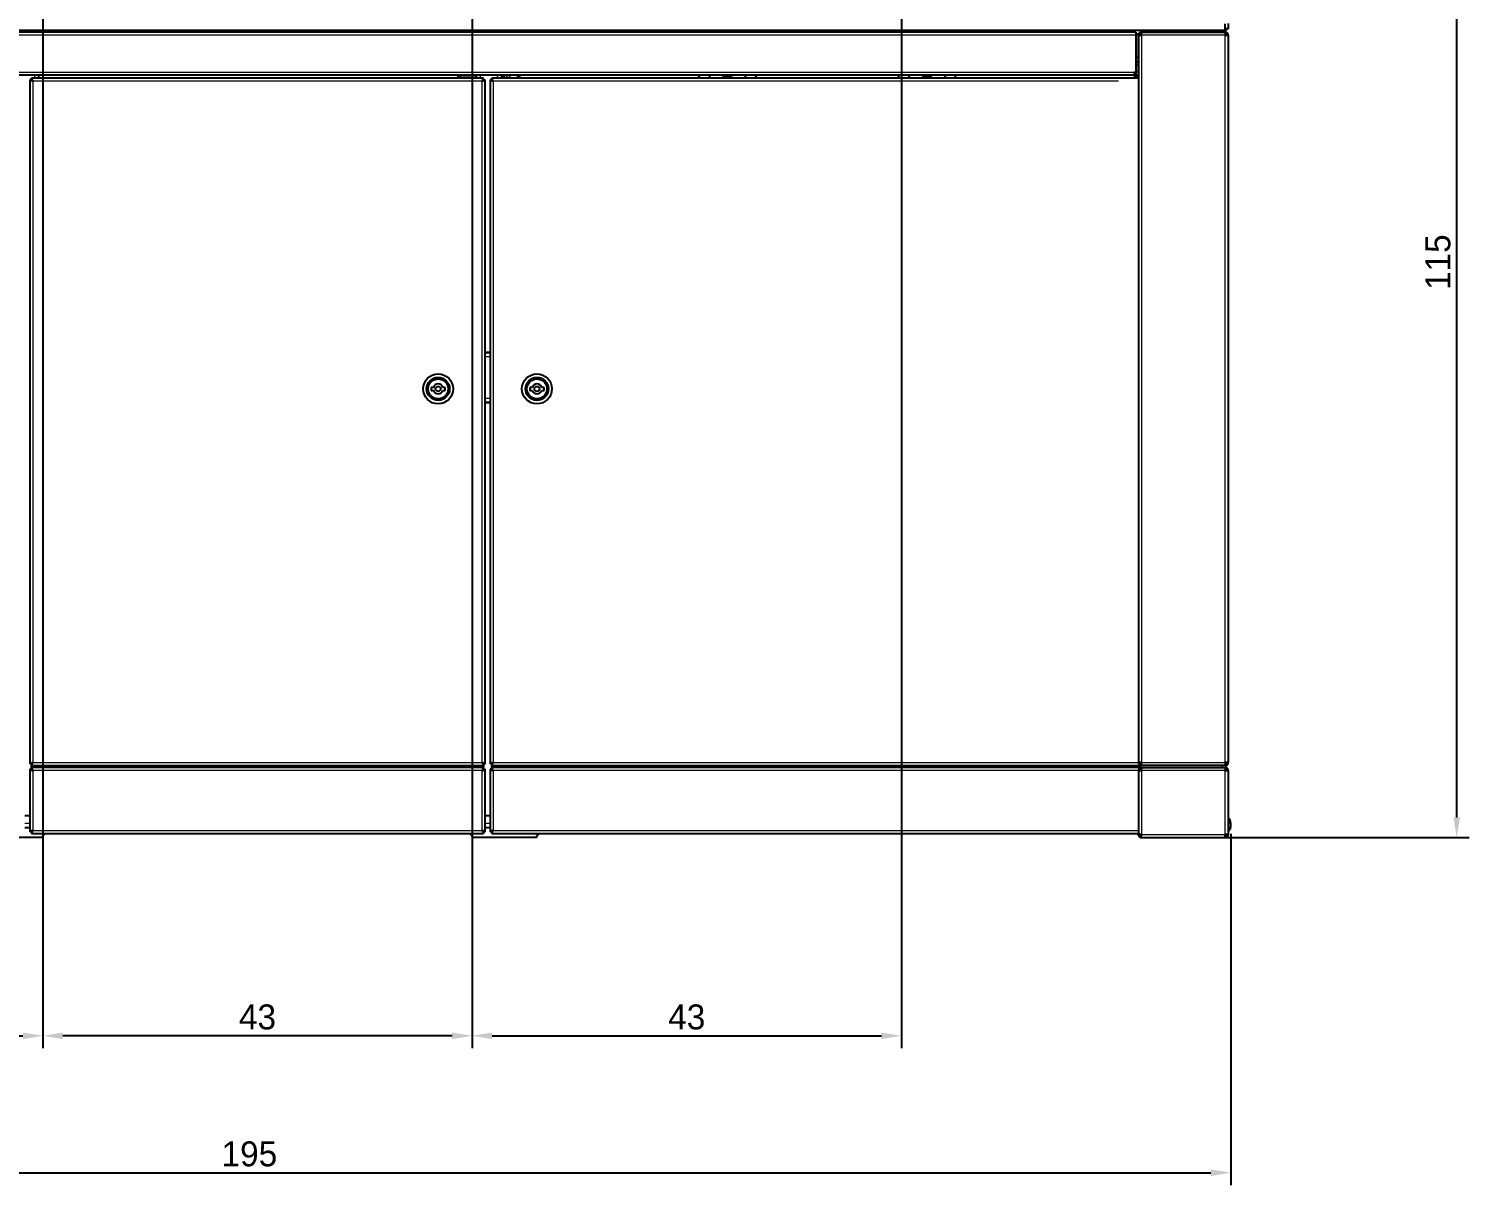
# Model space of a CAD drawing. Header units: millimetres. Extents: x -218071 to -203542, y 15363 to 51382.
# Drawn here: x -217564.5 to -217420.2, y 51097.2 to 51213.1 of the extents above; entities that cross this region are included whole.
import ezdxf

# ---------------------------------------------------------------- set-up
doc = ezdxf.new("R2010")
doc.units = ezdxf.units.MM
doc.header["$LTSCALE"] = 4
doc.layers.add('TPF-DIMENSIONS', color=3, linetype='Continuous')
doc.layers.add('TPF-EQUIPEMENT', color=7, linetype='Continuous')
doc.dimstyles.new('ISO-25', dxfattribs={"dimtxt": 2.5, "dimasz": 2, "dimexe": 1.25, "dimexo": 0.625, "dimtad": 1, "dimtxsty": 'Standard', "dimcen": -2.5, "dimclrt": 256, "dimadec": 0, "dimazin": 0, "dimtfac": 1, "dimtmove": 0, "dimatfit": 3, "dimfxl": 1, "dimarcsym": 0})

# ---------------------------------------------------------------- blocks, each defined once
blk = doc.blocks.new('*D684')
at = {"layer": 'Defpoints', "color": 0, "transparency": 16777216}
for p in [(-217638.93, 51133.04), (-217444.1, 51133.04), (-217444.1, 51098.44)]:
    blk.add_point(p, dxfattribs=at)
at = {"layer": 'TPF-DIMENSIONS', "color": 0, "lineweight": -2, "transparency": 16777216}
for p, q in [((-217638.93, 51132.41), (-217638.93, 51097.19)), ((-217444.1, 51132.41), (-217444.1, 51097.19)), ((-217636.93, 51098.44), (-217446.1, 51098.44))]:
    blk.add_line(p, q, dxfattribs=at)
at = {"layer": 'TPF-DIMENSIONS', "color": 0, "transparency": 16777216}
for points in [[(-217636.93, 51098.77), (-217636.93, 51098.1), (-217638.93, 51098.44)], [(-217446.1, 51098.77), (-217446.1, 51098.1), (-217444.1, 51098.44)]]:
    blk.add_solid(points, dxfattribs=at)
at = {"layer": 'TPF-DIMENSIONS', "transparency": 16777216, "insert": (-217542.41, 51100.31), "char_height": 2.5, "attachment_point": 5}
blk.add_mtext('195', dxfattribs=at)
blk = doc.blocks.new('*D685')
at = {"layer": 'Defpoints', "color": 0, "transparency": 16777216}
for p in [(-217606.1, 51230.16), (-217563.1, 51230.16), (-217563.1, 51112.16)]:
    blk.add_point(p, dxfattribs=at)
at = {"layer": 'TPF-DIMENSIONS', "color": 0, "lineweight": -2, "transparency": 16777216}
for p, q in [((-217606.1, 51229.53), (-217606.1, 51110.91)), ((-217563.1, 51229.53), (-217563.1, 51110.91)), ((-217604.1, 51112.16), (-217565.1, 51112.16))]:
    blk.add_line(p, q, dxfattribs=at)
at = {"layer": 'TPF-DIMENSIONS', "color": 0, "transparency": 16777216}
for points in [[(-217604.1, 51112.49), (-217604.1, 51111.82), (-217606.1, 51112.16)], [(-217565.1, 51112.49), (-217565.1, 51111.82), (-217563.1, 51112.16)]]:
    blk.add_solid(points, dxfattribs=at)
at = {"layer": 'TPF-DIMENSIONS', "transparency": 16777216, "insert": (-217584.6, 51114.03), "char_height": 2.5, "attachment_point": 5}
blk.add_mtext('43', dxfattribs=at)
blk = doc.blocks.new('*D686')
at = {"layer": 'Defpoints', "color": 0, "transparency": 16777216}
for p in [(-217563.1, 51240.93), (-217520.1, 51233.7), (-217563.1, 51112.16)]:
    blk.add_point(p, dxfattribs=at)
at = {"layer": 'TPF-DIMENSIONS', "color": 0, "lineweight": -2, "transparency": 16777216}
for p, q in [((-217563.1, 51240.31), (-217563.1, 51110.91)), ((-217520.1, 51233.08), (-217520.1, 51110.91)), ((-217522.1, 51112.16), (-217561.1, 51112.16))]:
    blk.add_line(p, q, dxfattribs=at)
at = {"layer": 'TPF-DIMENSIONS', "color": 0, "transparency": 16777216}
for points in [[(-217561.1, 51112.49), (-217561.1, 51111.82), (-217563.1, 51112.16)], [(-217522.1, 51112.49), (-217522.1, 51111.82), (-217520.1, 51112.16)]]:
    blk.add_solid(points, dxfattribs=at)
at = {"layer": 'TPF-DIMENSIONS', "transparency": 16777216, "insert": (-217541.6, 51114.03), "char_height": 2.5, "attachment_point": 5}
blk.add_mtext('43', dxfattribs=at)
blk = doc.blocks.new('*D687')
at = {"layer": 'Defpoints', "color": 0, "transparency": 16777216}
for p in [(-217520.1, 51230.16), (-217477.1, 51230.16), (-217477.1, 51112.16)]:
    blk.add_point(p, dxfattribs=at)
at = {"layer": 'TPF-DIMENSIONS', "color": 0, "lineweight": -2, "transparency": 16777216}
for p, q in [((-217520.1, 51229.53), (-217520.1, 51110.91)), ((-217477.1, 51229.53), (-217477.1, 51110.91)), ((-217518.1, 51112.16), (-217479.1, 51112.16))]:
    blk.add_line(p, q, dxfattribs=at)
at = {"layer": 'TPF-DIMENSIONS', "color": 0, "transparency": 16777216}
for points in [[(-217518.1, 51112.49), (-217518.1, 51111.82), (-217520.1, 51112.16)], [(-217479.1, 51112.49), (-217479.1, 51111.82), (-217477.1, 51112.16)]]:
    blk.add_solid(points, dxfattribs=at)
at = {"layer": 'TPF-DIMENSIONS', "transparency": 16777216, "insert": (-217498.6, 51114.03), "char_height": 2.5, "attachment_point": 5}
blk.add_mtext('43', dxfattribs=at)
blk = doc.blocks.new('*D688')
at = {"layer": 'Defpoints', "color": 0, "transparency": 16777216}
for p in [(-217464.65, 51247.33), (-217421.47, 51247.33), (-217448.85, 51132.04)]:
    blk.add_point(p, dxfattribs=at)
at = {"layer": 'TPF-DIMENSIONS', "color": 0, "lineweight": -2, "transparency": 16777216}
for p, q in [((-217464.03, 51247.33), (-217420.22, 51247.33)), ((-217421.47, 51134.04), (-217421.47, 51245.33)), ((-217448.23, 51132.04), (-217420.22, 51132.04))]:
    blk.add_line(p, q, dxfattribs=at)
at = {"layer": 'TPF-DIMENSIONS', "color": 0, "transparency": 16777216}
for points in [[(-217421.8, 51245.33), (-217421.13, 51245.33), (-217421.47, 51247.33)], [(-217421.8, 51134.04), (-217421.13, 51134.04), (-217421.47, 51132.04)]]:
    blk.add_solid(points, dxfattribs=at)
at = {"layer": 'TPF-DIMENSIONS', "transparency": 16777216, "insert": (-217423.34, 51189.68), "char_height": 2.5, "attachment_point": 5, "rotation": 90}
blk.add_mtext('115', dxfattribs=at)

msp = doc.modelspace()

# ---------------------------------------------------------------- linework, layer by layer
at = {"layer": 'TPF-EQUIPEMENT', "color": 7, "linetype": 'Continuous', "lineweight": 25, "transparency": 33554671}
for p, q in [((-217444.652, 51212.905), (-217444.652, 51213.557)), ((-217444.352, 51213.07), (-217444.652, 51213.07)), ((-217444.352, 51213.614), (-217444.352, 51213.07)), ((-217444.652, 51212.905), (-217638.552, 51212.905)), ((-217453.617, 51212.736), (-217629.588, 51212.736)), ((-217453.617, 51212.736), (-217453.617, 51212.436)), ((-217453.617, 51212.576), (-217453.552, 51212.576)), ((-217453.617, 51212.436), (-217453.617, 51208.756)), ((-217453.552, 51212.576), (-217453.552, 51212.426)), ((-217453.552, 51208.736), (-217453.552, 51212.426)), ((-217453.352, 51212.436), (-217453.352, 51139.536)), ((-217453.352, 51212.436), (-217453.052, 51212.436)), ((-217453.052, 51212.736), (-217453.052, 51212.586)), ((-217453.038, 51212.736), (-217453.052, 51212.736)), ((-217453.038, 51212.736), (-217444.667, 51212.736)), ((-217446.452, 51212.736), (-217446.452, 51212.905)), ((-217446.352, 51212.736), (-217446.352, 51212.905)), ((-217446.202, 51212.886), (-217446.202, 51212.905)), ((-217446.202, 51212.896), (-217446.082, 51212.896)), ((-217446.082, 51212.896), (-217446.073, 51212.905)), ((-217446.082, 51212.896), (-217446.082, 51212.905)), ((-217445.552, 51212.905), (-217445.552, 51212.736)), ((-217444.952, 51212.736), (-217444.952, 51212.905)), ((-217444.652, 51212.736), (-217444.667, 51212.736)), ((-217444.652, 51212.736), (-217444.652, 51212.586)), ((-217444.592, 51212.572), (-217444.652, 51212.579)), ((-217444.652, 51212.436), (-217444.352, 51212.436)), ((-217444.352, 51212.436), (-217444.352, 51139.536)), ((-217453.352, 51210.205), (-217453.552, 51210.205)), ((-217453.637, 51208.736), (-217453.717, 51208.736)), ((-217453.552, 51208.736), (-217453.637, 51208.736)), ((-217453.352, 51209.736), (-217453.552, 51209.736)), ((-217453.852, 51208.436), (-217629.352, 51208.436)), ((-217564.402, 51207.972), (-217564.402, 51139.4)), ((-217564.252, 51207.972), (-217564.402, 51207.972)), ((-217518.966, 51208.136), (-217564.237, 51208.136)), ((-217564.237, 51207.986), (-217564.237, 51208.136)), ((-217564.237, 51207.986), (-217564.237, 51207.935)), ((-217563.552, 51208.436), (-217563.552, 51208.136)), ((-217521.152, 51208.236), (-217519.652, 51208.236)), ((-217519.652, 51208.136), (-217519.652, 51208.436)), ((-217518.966, 51207.986), (-217518.966, 51208.136)), ((-217518.952, 51207.972), (-217518.802, 51207.972)), ((-217518.802, 51139.4), (-217518.802, 51207.972)), ((-217518.153, 51207.972), (-217518.303, 51207.972)), ((-217518.303, 51207.972), (-217518.303, 51139.4)), ((-217504.652, 51208.136), (-217518.139, 51208.136)), ((-217518.139, 51207.986), (-217518.139, 51208.136)), ((-217517.152, 51208.436), (-217517.152, 51208.136)), ((-217517.102, 51208.136), (-217517.102, 51208.436)), ((-217516.902, 51208.136), (-217516.902, 51208.436)), ((-217516.652, 51208.436), (-217516.652, 51208.136)), ((-217516.352, 51208.436), (-217516.352, 51208.136)), ((-217515.527, 51208.136), (-217515.527, 51208.436)), ((-217515.327, 51208.136), (-217515.327, 51208.436)), ((-217515.317, 51208.136), (-217515.317, 51208.436)), ((-217453.352, 51208.136), (-217504.652, 51208.136)), ((-217453.352, 51208.436), (-217453.852, 51208.436)), ((-217453.738, 51208.436), (-217453.738, 51208.136)), ((-217453.727, 51208.436), (-217453.727, 51208.136)), ((-217453.527, 51208.436), (-217453.527, 51208.136)), ((-217518.303, 51180.636), (-217518.802, 51180.636)), ((-217518.802, 51180.616), (-217518.303, 51180.616)), ((-217518.695, 51180.616), (-217518.695, 51180.636)), ((-217524.217, 51177.136), (-217524.217, 51176.836)), ((-217523.979, 51177.136), (-217524.217, 51177.136)), ((-217522.787, 51177.136), (-217523.025, 51177.136)), ((-217522.787, 51176.836), (-217522.787, 51177.136)), ((-217514.318, 51177.136), (-217514.318, 51176.836)), ((-217514.08, 51177.136), (-217514.318, 51177.136)), ((-217512.888, 51177.136), (-217513.126, 51177.136)), ((-217512.888, 51176.836), (-217512.888, 51177.136)), ((-217524.217, 51176.836), (-217523.979, 51176.836)), ((-217523.025, 51176.836), (-217522.787, 51176.836)), ((-217518.802, 51175.656), (-217518.303, 51175.656)), ((-217518.802, 51175.636), (-217518.303, 51175.636)), ((-217518.695, 51175.636), (-217518.695, 51175.656)), ((-217514.318, 51176.836), (-217514.08, 51176.836)), ((-217513.126, 51176.836), (-217512.888, 51176.836)), ((-217564.237, 51139.435), (-217564.237, 51139.386)), ((-217518.052, 51139.506), (-217518.052, 51139.456)), ((-217453.052, 51139.536), (-217453.352, 51139.536)), ((-217444.352, 51139.536), (-217444.652, 51139.536)), ((-217564.252, 51139.4), (-217564.402, 51139.4)), ((-217564.402, 51138.872), (-217564.402, 51132.6)), ((-217564.252, 51138.872), (-217564.402, 51138.872)), ((-217564.203, 51138.872), (-217564.252, 51138.872)), ((-217564.237, 51139.386), (-217564.237, 51139.236)), ((-217564.237, 51139.086), (-217564.237, 51139.236)), ((-217564.237, 51139.236), (-217518.966, 51139.236)), ((-217563.937, 51139.086), (-217564.237, 51139.086)), ((-217564.237, 51139.086), (-217564.237, 51139.036)), ((-217518.966, 51139.036), (-217564.237, 51139.036)), ((-217564.237, 51138.886), (-217564.237, 51139.036)), ((-217562.566, 51139.086), (-217563.937, 51139.086)), ((-217519.266, 51139.086), (-217520.566, 51139.086)), ((-217518.966, 51139.086), (-217519.266, 51139.086)), ((-217518.952, 51138.872), (-217519.002, 51138.872)), ((-217518.966, 51139.386), (-217518.966, 51139.236)), ((-217518.966, 51139.236), (-217518.966, 51139.086)), ((-217518.966, 51139.036), (-217518.966, 51139.086)), ((-217518.966, 51138.886), (-217518.966, 51139.036)), ((-217518.952, 51139.4), (-217518.802, 51139.4)), ((-217518.952, 51138.872), (-217518.802, 51138.872)), ((-217518.802, 51132.6), (-217518.802, 51138.872)), ((-217518.153, 51139.4), (-217518.303, 51139.4)), ((-217518.303, 51138.872), (-217518.303, 51132.6)), ((-217518.153, 51138.872), (-217518.303, 51138.872)), ((-217518.104, 51138.872), (-217518.153, 51138.872)), ((-217518.139, 51139.386), (-217518.139, 51139.236)), ((-217518.139, 51139.086), (-217518.139, 51139.236)), ((-217518.139, 51139.236), (-217453.052, 51139.236)), ((-217517.839, 51139.086), (-217518.139, 51139.086)), ((-217518.139, 51139.086), (-217518.139, 51139.036)), ((-217453.052, 51139.036), (-217518.139, 51139.036)), ((-217518.139, 51138.886), (-217518.139, 51139.036)), ((-217516.203, 51139.086), (-217517.839, 51139.086)), ((-217453.352, 51138.736), (-217453.352, 51132.336)), ((-217453.352, 51138.736), (-217453.052, 51138.736)), ((-217453.108, 51139.397), (-217453.052, 51139.393)), ((-217453.052, 51139.236), (-217453.052, 51139.386)), ((-217453.052, 51139.236), (-217453.038, 51139.236)), ((-217453.052, 51139.036), (-217453.052, 51138.886)), ((-217453.038, 51139.036), (-217453.052, 51139.036)), ((-217444.667, 51139.236), (-217453.038, 51139.236)), ((-217453.038, 51139.036), (-217444.667, 51139.036)), ((-217444.952, 51139.036), (-217444.952, 51139.236)), ((-217444.667, 51139.236), (-217444.652, 51139.236)), ((-217444.652, 51139.036), (-217444.667, 51139.036)), ((-217444.652, 51139.393), (-217444.597, 51139.397)), ((-217444.652, 51139.236), (-217444.652, 51139.386)), ((-217444.652, 51139.036), (-217444.652, 51138.886)), ((-217444.592, 51138.872), (-217444.652, 51138.879)), ((-217444.652, 51138.736), (-217444.352, 51138.736)), ((-217444.352, 51138.736), (-217444.352, 51132.336)), ((-217564.901, 51134.236), (-217564.402, 51134.236)), ((-217518.802, 51134.236), (-217518.303, 51134.236)), ((-217564.901, 51133.036), (-217564.402, 51133.036)), ((-217564.252, 51132.6), (-217564.402, 51132.6)), ((-217564.237, 51132.586), (-217564.237, 51132.436)), ((-217564.237, 51132.436), (-217518.966, 51132.436)), ((-217563.18, 51132.036), (-217562.949, 51132.436)), ((-217520.256, 51132.436), (-217520.025, 51132.036)), ((-217518.966, 51132.586), (-217518.966, 51132.436)), ((-217518.952, 51132.6), (-217518.802, 51132.6)), ((-217518.802, 51133.036), (-217518.303, 51133.036)), ((-217518.153, 51132.6), (-217518.303, 51132.6)), ((-217518.139, 51132.586), (-217518.139, 51132.436)), ((-217518.139, 51132.436), (-217453.352, 51132.436)), ((-217513.68, 51132.036), (-217513.449, 51132.436)), ((-217453.052, 51132.336), (-217453.352, 51132.336)), ((-217453.352, 51132.216), (-217453.352, 51132.336)), ((-217453.326, 51132.216), (-217453.352, 51132.216)), ((-217453.159, 51132.231), (-217453.052, 51132.2)), ((-217444.591, 51132.2), (-217444.657, 51132.2)), ((-217444.567, 51132.216), (-217444.656, 51132.216)), ((-217444.352, 51132.336), (-217444.652, 51132.336)), ((-217444.532, 51132.291), (-217444.507, 51132.336)), ((-217444.532, 51132.336), (-217444.532, 51132.251)), ((-217444.379, 51132.216), (-217444.352, 51132.216)), ((-217444.352, 51132.603), (-217444.102, 51133.036)), ((-217444.352, 51133.036), (-217444.102, 51133.036)), ((-217444.352, 51132.336), (-217444.352, 51132.216)), ((-217444.102, 51133.036), (-217444.102, 51133.436)), ((-217563.18, 51132.036), (-217569.525, 51132.036)), ((-217513.68, 51132.036), (-217520.025, 51132.036)), ((-217453.172, 51132.062), (-217453.172, 51132.036)), ((-217453.052, 51132.036), (-217453.172, 51132.036)), ((-217453.052, 51132.036), (-217453.052, 51132.186)), ((-217453.052, 51132.036), (-217453.038, 51132.036)), ((-217453.038, 51132.036), (-217444.667, 51132.036)), ((-217444.667, 51132.036), (-217444.652, 51132.036)), ((-217444.652, 51132.036), (-217444.652, 51132.186)), ((-217444.532, 51132.036), (-217444.652, 51132.036)), ((-217444.532, 51132.062), (-217444.532, 51132.036))]:
    msp.add_line(p, q, dxfattribs=at)
at = {"layer": 'TPF-EQUIPEMENT', "color": 8, "linetype": 'Continuous', "lineweight": 18, "transparency": 33554671}
for p, q in [((-217453.617, 51212.436), (-217629.588, 51212.436)), ((-217453.617, 51212.605), (-217453.293, 51212.605)), ((-217453.552, 51212.426), (-217453.617, 51212.426)), ((-217453.052, 51212.436), (-217453.052, 51139.536)), ((-217444.652, 51212.436), (-217453.052, 51212.436)), ((-217446.202, 51212.886), (-217446.352, 51212.886)), ((-217444.652, 51212.579), (-217444.652, 51212.436)), ((-217444.652, 51139.536), (-217444.652, 51212.436)), ((-217629.488, 51208.736), (-217453.717, 51208.736)), ((-217453.352, 51209.436), (-217453.552, 51209.436)), ((-217453.352, 51208.736), (-217453.552, 51208.736)), ((-217519.102, 51207.836), (-217564.102, 51207.836)), ((-217564.102, 51207.836), (-217564.102, 51139.536)), ((-217563.952, 51208.436), (-217563.952, 51208.136)), ((-217521.152, 51208.236), (-217521.152, 51208.136)), ((-217519.252, 51208.136), (-217519.252, 51208.436)), ((-217519.102, 51139.536), (-217519.102, 51207.836)), ((-217504.748, 51207.836), (-217518.003, 51207.836)), ((-217518.003, 51207.836), (-217518.003, 51139.536)), ((-217517.552, 51208.136), (-217517.552, 51208.436)), ((-217455.337, 51207.836), (-217504.748, 51207.836)), ((-217518.802, 51180.216), (-217518.303, 51180.216)), ((-217523.8, 51177.386), (-217523.805, 51177.371)), ((-217518.802, 51176.056), (-217518.303, 51176.056)), ((-217564.102, 51139.536), (-217519.102, 51139.536)), ((-217518.003, 51139.536), (-217453.352, 51139.536)), ((-217453.052, 51139.536), (-217444.652, 51139.536)), ((-217453.052, 51139.393), (-217453.052, 51139.536)), ((-217444.652, 51139.536), (-217444.652, 51139.393)), ((-217564.102, 51138.736), (-217564.102, 51132.736)), ((-217519.102, 51138.736), (-217564.102, 51138.736)), ((-217563.937, 51139.236), (-217563.937, 51139.086)), ((-217519.266, 51139.086), (-217519.266, 51139.236)), ((-217519.102, 51132.736), (-217519.102, 51138.736)), ((-217518.003, 51138.736), (-217518.003, 51132.736)), ((-217453.352, 51138.736), (-217518.003, 51138.736)), ((-217517.839, 51139.236), (-217517.839, 51139.086)), ((-217453.052, 51138.736), (-217453.052, 51138.872)), ((-217444.652, 51138.736), (-217453.052, 51138.736)), ((-217453.052, 51138.736), (-217453.052, 51132.336)), ((-217444.652, 51138.879), (-217444.652, 51138.736)), ((-217444.652, 51132.336), (-217444.652, 51138.736)), ((-217564.402, 51133.436), (-217564.901, 51133.436)), ((-217564.102, 51132.736), (-217519.102, 51132.736)), ((-217518.303, 51133.436), (-217518.802, 51133.436)), ((-217518.003, 51132.736), (-217453.352, 51132.736)), ((-217453.052, 51132.336), (-217444.652, 51132.336)), ((-217453.052, 51132.2), (-217453.052, 51132.336)), ((-217444.102, 51133.436), (-217444.352, 51133.436))]:
    msp.add_line(p, q, dxfattribs=at)
at = {"layer": 'TPF-EQUIPEMENT', "color": 7, "linetype": 'Continuous', "lineweight": 25, "transparency": 33554671, "flags": 128}
for points in [[(-217497.426, 51208.136), (-217497.345, 51208.329), (-217497.293, 51208.436)], [(-217496.225, 51208.436), (-217496.283, 51208.361), (-217496.433, 51208.136)], [(-217492.622, 51208.136), (-217492.694, 51208.252), (-217492.83, 51208.436)], [(-217491.762, 51208.436), (-217491.719, 51208.348), (-217491.629, 51208.136)], [(-217477.426, 51208.136), (-217477.407, 51208.184), (-217477.293, 51208.436)], [(-217476.225, 51208.436), (-217476.323, 51208.307), (-217476.433, 51208.136)], [(-217472.622, 51208.136), (-217472.732, 51208.307), (-217472.83, 51208.436)], [(-217471.762, 51208.436), (-217471.648, 51208.184), (-217471.629, 51208.136)]]:
    msp.add_lwpolyline(points, dxfattribs=at)
at = {"layer": 'TPF-EQUIPEMENT', "color": 7, "linetype": 'Continuous', "lineweight": 25, "transparency": 33554671}
for centre, radius in [((-217523.502, 51176.986), 1.5), ((-217513.603, 51176.986), 1.5), ((-217523.502, 51176.986), 1.15), ((-217523.502, 51176.986), 1), ((-217523.502, 51176.986), 0.25), ((-217513.603, 51176.986), 1.15), ((-217513.603, 51176.986), 1), ((-217513.603, 51176.986), 0.25)]:
    msp.add_circle(centre, radius, dxfattribs=at)
for centre, radius, start, end in [((-217446.052, 51212.886), 0.3, 180, 210), ((-217446.052, 51212.886), 0.15, 180, 270), ((-217453.637, 51208.756), 0.02, 270, 0), ((-217521.152, 51208.436), 0.4, 180, 228.59038), ((-217521.152, 51208.436), 0.2, 180, 270), ((-217494.527, 51207.036), 1.256, 61.13084, 118.86916), ((-217474.527, 51207.036), 1.256, 61.13084, 118.86916), ((-217523.502, 51176.986), 0.5, 17.4576, 162.5424), ((-217513.603, 51176.986), 0.5, 17.4576, 162.5424), ((-217523.502, 51176.986), 0.5, 197.4576, 342.5424), ((-217513.603, 51176.986), 0.5, 197.4576, 342.5424), ((-217444.902, 51133.436), 0.8, 0, 46.56746)]:
    msp.add_arc(centre, radius, start, end, dxfattribs=at)
for points, knots in [([(-217444.409, 51213.07), (-217444.419, 51213.054), (-217444.449, 51213.004), (-217444.536, 51212.95), (-217444.614, 51212.94), (-217444.652, 51212.936)], [0, 0, 0, 0, 0.1923058, 0.5961529, 1, 1, 1, 1]), ([(-217453.717, 51208.736), (-217453.727, 51208.701), (-217453.747, 51208.63), (-217453.777, 51208.538), (-217453.808, 51208.47), (-217453.833, 51208.439), (-217453.848, 51208.437), (-217453.852, 51208.436)], [0, 0, 0, 0, 0.2234635, 0.4469588, 0.6704542, 0.8939494, 1, 1, 1, 1]), ([(-217453.852, 51208.436), (-217453.817, 51208.439), (-217453.747, 51208.447), (-217453.655, 51208.502), (-217453.587, 51208.584), (-217453.556, 51208.668), (-217453.553, 51208.719), (-217453.552, 51208.736)], [0, 0, 0, 0, 0.2234635, 0.4469588, 0.6704542, 0.8939494, 1, 1, 1, 1]), ([(-217453.748, 51208.63), (-217453.746, 51208.632), (-217453.728, 51208.645), (-217453.709, 51208.682), (-217453.704, 51208.719), (-217453.702, 51208.736)], [0, 0, 0, 0, 0.0675531, 0.5606737, 1, 1, 1, 1]), ([(-217564.402, 51207.972), (-217564.398, 51207.961), (-217564.391, 51207.941), (-217564.335, 51207.911), (-217564.253, 51207.88), (-217564.17, 51207.855), (-217564.118, 51207.841), (-217564.102, 51207.836)], [0, 0, 0, 0, 0.2234635, 0.4469588, 0.6704542, 0.8939494, 1, 1, 1, 1]), ([(-217564.252, 51207.972), (-217564.249, 51207.959), (-217564.243, 51207.935), (-217564.205, 51207.899), (-217564.156, 51207.867), (-217564.119, 51207.846), (-217564.102, 51207.836)], [0, 0, 0, 0, 0.2823079, 0.5306182, 0.7788488, 1, 1, 1, 1]), ([(-217564.102, 51207.836), (-217564.112, 51207.871), (-217564.132, 51207.941), (-217564.162, 51208.034), (-217564.193, 51208.102), (-217564.218, 51208.132), (-217564.233, 51208.135), (-217564.237, 51208.136)], [0, 0, 0, 0, 0.2234635, 0.4469588, 0.6704542, 0.8939494, 1, 1, 1, 1]), ([(-217564.102, 51207.836), (-217564.114, 51207.858), (-217564.139, 51207.9), (-217564.174, 51207.949), (-217564.206, 51207.98), (-217564.227, 51207.984), (-217564.237, 51207.986)], [0, 0, 0, 0, 0.28230793, 0.53061817, 0.77884876, 1, 1, 1, 1]), ([(-217518.966, 51208.136), (-217518.976, 51208.132), (-217518.996, 51208.125), (-217519.027, 51208.069), (-217519.057, 51207.987), (-217519.082, 51207.904), (-217519.097, 51207.852), (-217519.102, 51207.836)], [0, 0, 0, 0, 0.2234635, 0.4469588, 0.6704542, 0.8939494, 1, 1, 1, 1]), ([(-217518.966, 51207.986), (-217518.979, 51207.983), (-217519.003, 51207.977), (-217519.038, 51207.939), (-217519.07, 51207.89), (-217519.092, 51207.853), (-217519.102, 51207.836)], [0, 0, 0, 0, 0.2823079, 0.5306182, 0.7788488, 1, 1, 1, 1]), ([(-217519.102, 51207.836), (-217519.067, 51207.846), (-217518.996, 51207.866), (-217518.904, 51207.896), (-217518.836, 51207.927), (-217518.805, 51207.952), (-217518.802, 51207.967), (-217518.802, 51207.972)], [0, 0, 0, 0, 0.2234635, 0.4469588, 0.6704542, 0.8939494, 1, 1, 1, 1]), ([(-217519.102, 51207.836), (-217519.079, 51207.849), (-217519.038, 51207.873), (-217518.988, 51207.908), (-217518.957, 51207.94), (-217518.953, 51207.962), (-217518.952, 51207.972)], [0, 0, 0, 0, 0.28230793, 0.53061817, 0.77884876, 1, 1, 1, 1]), ([(-217518.303, 51207.972), (-217518.3, 51207.961), (-217518.293, 51207.941), (-217518.237, 51207.911), (-217518.155, 51207.88), (-217518.071, 51207.855), (-217518.02, 51207.841), (-217518.003, 51207.836)], [0, 0, 0, 0, 0.2234635, 0.4469588, 0.6704542, 0.8939494, 1, 1, 1, 1]), ([(-217518.153, 51207.972), (-217518.15, 51207.959), (-217518.145, 51207.935), (-217518.106, 51207.899), (-217518.058, 51207.867), (-217518.021, 51207.846), (-217518.003, 51207.836)], [0, 0, 0, 0, 0.2823079, 0.5306182, 0.7788488, 1, 1, 1, 1]), ([(-217518.003, 51207.836), (-217518.013, 51207.871), (-217518.034, 51207.941), (-217518.064, 51208.034), (-217518.094, 51208.102), (-217518.12, 51208.132), (-217518.134, 51208.135), (-217518.139, 51208.136)], [0, 0, 0, 0, 0.2234635, 0.4469588, 0.6704542, 0.8939494, 1, 1, 1, 1]), ([(-217518.003, 51207.836), (-217518.016, 51207.858), (-217518.04, 51207.9), (-217518.075, 51207.949), (-217518.108, 51207.98), (-217518.129, 51207.984), (-217518.139, 51207.986)], [0, 0, 0, 0, 0.2823079, 0.5306182, 0.7788488, 1, 1, 1, 1]), ([(-217564.102, 51139.536), (-217564.137, 51139.526), (-217564.207, 51139.505), (-217564.3, 51139.475), (-217564.368, 51139.445), (-217564.398, 51139.42), (-217564.401, 51139.405), (-217564.402, 51139.4)], [0, 0, 0, 0, 0.2234635, 0.4469588, 0.6704542, 0.8939494, 1, 1, 1, 1]), ([(-217564.102, 51139.536), (-217564.124, 51139.523), (-217564.166, 51139.499), (-217564.215, 51139.464), (-217564.246, 51139.431), (-217564.25, 51139.41), (-217564.252, 51139.4)], [0, 0, 0, 0, 0.2823079, 0.5306182, 0.7788488, 1, 1, 1, 1]), ([(-217564.237, 51139.236), (-217564.227, 51139.239), (-217564.207, 51139.247), (-217564.177, 51139.302), (-217564.146, 51139.384), (-217564.121, 51139.468), (-217564.106, 51139.519), (-217564.102, 51139.536)], [0, 0, 0, 0, 0.2234635, 0.4469588, 0.6704542, 0.8939494, 1, 1, 1, 1]), ([(-217564.237, 51139.386), (-217564.225, 51139.389), (-217564.201, 51139.394), (-217564.165, 51139.433), (-217564.133, 51139.482), (-217564.112, 51139.518), (-217564.102, 51139.536)], [0, 0, 0, 0, 0.28230793, 0.53061817, 0.77884876, 1, 1, 1, 1]), ([(-217518.802, 51139.4), (-217518.805, 51139.41), (-217518.812, 51139.43), (-217518.868, 51139.461), (-217518.95, 51139.491), (-217519.033, 51139.516), (-217519.085, 51139.531), (-217519.102, 51139.536)], [0, 0, 0, 0, 0.2234635, 0.4469588, 0.6704542, 0.8939494, 1, 1, 1, 1]), ([(-217519.102, 51139.536), (-217519.092, 51139.501), (-217519.071, 51139.43), (-217519.041, 51139.338), (-217519.011, 51139.27), (-217518.985, 51139.239), (-217518.971, 51139.237), (-217518.966, 51139.236)], [0, 0, 0, 0, 0.2234635, 0.4469588, 0.6704542, 0.8939494, 1, 1, 1, 1]), ([(-217519.102, 51139.536), (-217519.089, 51139.514), (-217519.065, 51139.472), (-217519.03, 51139.422), (-217518.997, 51139.391), (-217518.976, 51139.387), (-217518.966, 51139.386)], [0, 0, 0, 0, 0.28230793, 0.53061817, 0.77884876, 1, 1, 1, 1]), ([(-217518.952, 51139.4), (-217518.954, 51139.413), (-217518.96, 51139.437), (-217518.999, 51139.472), (-217519.047, 51139.505), (-217519.084, 51139.526), (-217519.102, 51139.536)], [0, 0, 0, 0, 0.2823079, 0.5306182, 0.7788488, 1, 1, 1, 1]), ([(-217518.003, 51139.536), (-217518.038, 51139.526), (-217518.109, 51139.505), (-217518.201, 51139.475), (-217518.269, 51139.445), (-217518.3, 51139.42), (-217518.303, 51139.405), (-217518.303, 51139.4)], [0, 0, 0, 0, 0.2234635, 0.4469588, 0.6704542, 0.8939494, 1, 1, 1, 1]), ([(-217518.003, 51139.536), (-217518.026, 51139.523), (-217518.067, 51139.499), (-217518.117, 51139.464), (-217518.148, 51139.431), (-217518.152, 51139.41), (-217518.153, 51139.4)], [0, 0, 0, 0, 0.2823079, 0.5306182, 0.7788488, 1, 1, 1, 1]), ([(-217518.139, 51139.236), (-217518.129, 51139.239), (-217518.109, 51139.247), (-217518.078, 51139.302), (-217518.048, 51139.384), (-217518.023, 51139.468), (-217518.008, 51139.519), (-217518.003, 51139.536)], [0, 0, 0, 0, 0.22346351, 0.44695877, 0.67045417, 0.89394936, 1, 1, 1, 1]), ([(-217518.139, 51139.386), (-217518.126, 51139.389), (-217518.102, 51139.394), (-217518.067, 51139.433), (-217518.035, 51139.482), (-217518.013, 51139.518), (-217518.003, 51139.536)], [0, 0, 0, 0, 0.2823079, 0.5306182, 0.7788488, 1, 1, 1, 1]), ([(-217564.402, 51138.872), (-217564.398, 51138.861), (-217564.391, 51138.841), (-217564.335, 51138.811), (-217564.253, 51138.78), (-217564.17, 51138.755), (-217564.118, 51138.741), (-217564.102, 51138.736)], [0, 0, 0, 0, 0.2234635, 0.4469588, 0.6704542, 0.8939494, 1, 1, 1, 1]), ([(-217564.252, 51138.872), (-217564.249, 51138.859), (-217564.243, 51138.835), (-217564.205, 51138.799), (-217564.156, 51138.767), (-217564.119, 51138.746), (-217564.102, 51138.736)], [0, 0, 0, 0, 0.2823079, 0.5306182, 0.7788488, 1, 1, 1, 1]), ([(-217564.102, 51138.736), (-217564.112, 51138.771), (-217564.132, 51138.841), (-217564.162, 51138.934), (-217564.193, 51139.002), (-217564.218, 51139.032), (-217564.233, 51139.035), (-217564.237, 51139.036)], [0, 0, 0, 0, 0.2234635, 0.4469588, 0.6704542, 0.8939494, 1, 1, 1, 1]), ([(-217564.102, 51138.736), (-217564.114, 51138.758), (-217564.139, 51138.8), (-217564.174, 51138.849), (-217564.206, 51138.88), (-217564.227, 51138.884), (-217564.237, 51138.886)], [0, 0, 0, 0, 0.2823079, 0.5306182, 0.7788488, 1, 1, 1, 1]), ([(-217518.966, 51139.036), (-217518.976, 51139.032), (-217518.996, 51139.025), (-217519.027, 51138.969), (-217519.057, 51138.887), (-217519.082, 51138.804), (-217519.097, 51138.752), (-217519.102, 51138.736)], [0, 0, 0, 0, 0.2234635, 0.4469588, 0.6704542, 0.8939494, 1, 1, 1, 1]), ([(-217518.966, 51138.886), (-217518.979, 51138.883), (-217519.003, 51138.877), (-217519.038, 51138.839), (-217519.07, 51138.79), (-217519.092, 51138.753), (-217519.102, 51138.736)], [0, 0, 0, 0, 0.2823079, 0.5306182, 0.7788488, 1, 1, 1, 1]), ([(-217519.102, 51138.736), (-217519.067, 51138.746), (-217518.996, 51138.766), (-217518.904, 51138.796), (-217518.836, 51138.827), (-217518.805, 51138.852), (-217518.802, 51138.867), (-217518.802, 51138.872)], [0, 0, 0, 0, 0.2234635, 0.4469588, 0.6704542, 0.8939494, 1, 1, 1, 1]), ([(-217519.102, 51138.736), (-217519.079, 51138.749), (-217519.038, 51138.773), (-217518.988, 51138.808), (-217518.957, 51138.84), (-217518.953, 51138.862), (-217518.952, 51138.872)], [0, 0, 0, 0, 0.28230793, 0.53061817, 0.77884876, 1, 1, 1, 1]), ([(-217518.303, 51138.872), (-217518.3, 51138.861), (-217518.293, 51138.841), (-217518.237, 51138.811), (-217518.155, 51138.78), (-217518.071, 51138.755), (-217518.02, 51138.741), (-217518.003, 51138.736)], [0, 0, 0, 0, 0.2234635, 0.4469588, 0.6704542, 0.8939494, 1, 1, 1, 1]), ([(-217518.153, 51138.872), (-217518.15, 51138.859), (-217518.145, 51138.835), (-217518.106, 51138.799), (-217518.058, 51138.767), (-217518.021, 51138.746), (-217518.003, 51138.736)], [0, 0, 0, 0, 0.2823079, 0.5306182, 0.7788488, 1, 1, 1, 1]), ([(-217518.003, 51138.736), (-217518.013, 51138.771), (-217518.034, 51138.841), (-217518.064, 51138.934), (-217518.094, 51139.002), (-217518.12, 51139.032), (-217518.134, 51139.035), (-217518.139, 51139.036)], [0, 0, 0, 0, 0.2234635, 0.4469588, 0.6704542, 0.8939494, 1, 1, 1, 1]), ([(-217518.003, 51138.736), (-217518.016, 51138.758), (-217518.04, 51138.8), (-217518.075, 51138.849), (-217518.108, 51138.88), (-217518.129, 51138.884), (-217518.139, 51138.886)], [0, 0, 0, 0, 0.2823079, 0.5306182, 0.7788488, 1, 1, 1, 1]), ([(-217453.052, 51138.872), (-217453.075, 51138.859), (-217453.116, 51138.835), (-217453.166, 51138.799), (-217453.197, 51138.767), (-217453.201, 51138.746), (-217453.202, 51138.736)], [0, 0, 0, 0, 0.2823079, 0.5306182, 0.7788488, 1, 1, 1, 1]), ([(-217453.052, 51138.872), (-217453.089, 51138.861), (-217453.127, 51138.851), (-217453.158, 51138.84), (-217453.16, 51138.84)], [0, 0, 0, 0, 0.9557018, 1, 1, 1, 1]), ([(-217564.102, 51132.736), (-217564.137, 51132.726), (-217564.207, 51132.705), (-217564.3, 51132.675), (-217564.368, 51132.645), (-217564.398, 51132.62), (-217564.401, 51132.605), (-217564.402, 51132.6)], [0, 0, 0, 0, 0.2234635, 0.4469588, 0.6704542, 0.8939494, 1, 1, 1, 1]), ([(-217564.102, 51132.736), (-217564.124, 51132.723), (-217564.166, 51132.699), (-217564.215, 51132.664), (-217564.246, 51132.631), (-217564.25, 51132.61), (-217564.252, 51132.6)], [0, 0, 0, 0, 0.2823079, 0.5306182, 0.7788488, 1, 1, 1, 1]), ([(-217564.237, 51132.436), (-217564.227, 51132.439), (-217564.207, 51132.447), (-217564.177, 51132.502), (-217564.146, 51132.584), (-217564.121, 51132.668), (-217564.106, 51132.719), (-217564.102, 51132.736)], [0, 0, 0, 0, 0.2234635, 0.4469588, 0.6704542, 0.8939494, 1, 1, 1, 1]), ([(-217564.237, 51132.586), (-217564.225, 51132.589), (-217564.201, 51132.594), (-217564.165, 51132.633), (-217564.133, 51132.682), (-217564.112, 51132.718), (-217564.102, 51132.736)], [0, 0, 0, 0, 0.28230793, 0.53061817, 0.77884876, 1, 1, 1, 1]), ([(-217519.102, 51132.736), (-217519.092, 51132.701), (-217519.071, 51132.63), (-217519.041, 51132.538), (-217519.011, 51132.47), (-217518.985, 51132.439), (-217518.971, 51132.437), (-217518.966, 51132.436)], [0, 0, 0, 0, 0.2234635, 0.4469588, 0.6704542, 0.8939494, 1, 1, 1, 1]), ([(-217519.102, 51132.736), (-217519.089, 51132.714), (-217519.065, 51132.672), (-217519.03, 51132.622), (-217518.997, 51132.591), (-217518.976, 51132.587), (-217518.966, 51132.586)], [0, 0, 0, 0, 0.2823079, 0.5306182, 0.7788488, 1, 1, 1, 1]), ([(-217518.802, 51132.6), (-217518.805, 51132.61), (-217518.812, 51132.63), (-217518.868, 51132.661), (-217518.95, 51132.691), (-217519.033, 51132.716), (-217519.085, 51132.731), (-217519.102, 51132.736)], [0, 0, 0, 0, 0.2234635, 0.4469588, 0.6704542, 0.8939494, 1, 1, 1, 1]), ([(-217518.952, 51132.6), (-217518.954, 51132.613), (-217518.96, 51132.637), (-217518.999, 51132.672), (-217519.047, 51132.705), (-217519.084, 51132.726), (-217519.102, 51132.736)], [0, 0, 0, 0, 0.28230793, 0.53061817, 0.77884876, 1, 1, 1, 1]), ([(-217518.003, 51132.736), (-217518.038, 51132.726), (-217518.109, 51132.705), (-217518.201, 51132.675), (-217518.269, 51132.645), (-217518.3, 51132.62), (-217518.303, 51132.605), (-217518.303, 51132.6)], [0, 0, 0, 0, 0.2234635, 0.4469588, 0.6704542, 0.8939494, 1, 1, 1, 1]), ([(-217518.003, 51132.736), (-217518.026, 51132.723), (-217518.067, 51132.699), (-217518.117, 51132.664), (-217518.148, 51132.631), (-217518.152, 51132.61), (-217518.153, 51132.6)], [0, 0, 0, 0, 0.2823079, 0.5306182, 0.7788488, 1, 1, 1, 1]), ([(-217518.139, 51132.436), (-217518.129, 51132.439), (-217518.109, 51132.447), (-217518.078, 51132.502), (-217518.048, 51132.584), (-217518.023, 51132.668), (-217518.008, 51132.719), (-217518.003, 51132.736)], [0, 0, 0, 0, 0.2234635, 0.4469588, 0.6704542, 0.8939494, 1, 1, 1, 1]), ([(-217518.139, 51132.586), (-217518.126, 51132.589), (-217518.102, 51132.594), (-217518.067, 51132.633), (-217518.035, 51132.682), (-217518.013, 51132.718), (-217518.003, 51132.736)], [0, 0, 0, 0, 0.28230793, 0.53061817, 0.77884876, 1, 1, 1, 1])]:
    msp.add_open_spline(points, degree=3, knots=knots, dxfattribs=at)
for points in [[(-217453.052, 51212.736), (-217453.092, 51212.731), (-217453.17, 51212.722), (-217453.27, 51212.653), (-217453.339, 51212.554), (-217453.348, 51212.475), (-217453.352, 51212.436)], [(-217453.052, 51212.586), (-217453.072, 51212.583), (-217453.111, 51212.579), (-217453.161, 51212.544), (-217453.196, 51212.495), (-217453.2, 51212.455), (-217453.202, 51212.436)], [(-217453.052, 51212.436), (-217453.051, 51212.475), (-217453.049, 51212.554), (-217453.045, 51212.653), (-217453.042, 51212.722), (-217453.04, 51212.731), (-217453.038, 51212.736)], [(-217444.667, 51212.736), (-217444.665, 51212.731), (-217444.663, 51212.722), (-217444.66, 51212.653), (-217444.656, 51212.554), (-217444.654, 51212.475), (-217444.652, 51212.436)], [(-217444.352, 51212.436), (-217444.357, 51212.475), (-217444.366, 51212.554), (-217444.435, 51212.653), (-217444.535, 51212.722), (-217444.613, 51212.731), (-217444.652, 51212.736)], [(-217444.502, 51212.436), (-217444.505, 51212.455), (-217444.509, 51212.495), (-217444.544, 51212.544), (-217444.594, 51212.579), (-217444.633, 51212.583), (-217444.652, 51212.586)], [(-217453.352, 51139.536), (-217453.348, 51139.496), (-217453.339, 51139.418), (-217453.27, 51139.319), (-217453.17, 51139.249), (-217453.092, 51139.24), (-217453.052, 51139.236)], [(-217453.202, 51139.536), (-217453.2, 51139.516), (-217453.196, 51139.477), (-217453.161, 51139.427), (-217453.111, 51139.392), (-217453.072, 51139.388), (-217453.052, 51139.386)], [(-217453.038, 51139.236), (-217453.04, 51139.24), (-217453.042, 51139.249), (-217453.045, 51139.319), (-217453.049, 51139.418), (-217453.051, 51139.496), (-217453.052, 51139.536)], [(-217444.652, 51139.536), (-217444.654, 51139.496), (-217444.656, 51139.418), (-217444.66, 51139.319), (-217444.663, 51139.249), (-217444.665, 51139.24), (-217444.667, 51139.236)], [(-217444.652, 51139.386), (-217444.633, 51139.388), (-217444.594, 51139.392), (-217444.544, 51139.427), (-217444.509, 51139.477), (-217444.505, 51139.516), (-217444.502, 51139.536)], [(-217444.652, 51139.236), (-217444.613, 51139.24), (-217444.535, 51139.249), (-217444.435, 51139.319), (-217444.366, 51139.418), (-217444.357, 51139.496), (-217444.352, 51139.536)], [(-217453.052, 51139.036), (-217453.092, 51139.031), (-217453.17, 51139.022), (-217453.27, 51138.953), (-217453.339, 51138.854), (-217453.348, 51138.775), (-217453.352, 51138.736)], [(-217453.052, 51138.886), (-217453.072, 51138.883), (-217453.111, 51138.879), (-217453.161, 51138.844), (-217453.196, 51138.795), (-217453.2, 51138.755), (-217453.202, 51138.736)], [(-217453.052, 51138.736), (-217453.051, 51138.775), (-217453.049, 51138.854), (-217453.045, 51138.953), (-217453.042, 51139.022), (-217453.04, 51139.031), (-217453.038, 51139.036)], [(-217444.667, 51139.036), (-217444.665, 51139.031), (-217444.663, 51139.022), (-217444.66, 51138.953), (-217444.656, 51138.854), (-217444.654, 51138.775), (-217444.652, 51138.736)], [(-217444.352, 51138.736), (-217444.357, 51138.775), (-217444.366, 51138.854), (-217444.435, 51138.953), (-217444.535, 51139.022), (-217444.613, 51139.031), (-217444.652, 51139.036)], [(-217444.502, 51138.736), (-217444.505, 51138.755), (-217444.509, 51138.795), (-217444.544, 51138.844), (-217444.594, 51138.879), (-217444.633, 51138.883), (-217444.652, 51138.886)], [(-217453.352, 51132.336), (-217453.348, 51132.296), (-217453.339, 51132.218), (-217453.27, 51132.119), (-217453.17, 51132.049), (-217453.092, 51132.04), (-217453.052, 51132.036)], [(-217453.202, 51132.336), (-217453.2, 51132.316), (-217453.196, 51132.277), (-217453.161, 51132.227), (-217453.111, 51132.192), (-217453.072, 51132.188), (-217453.052, 51132.186)], [(-217453.038, 51132.036), (-217453.04, 51132.04), (-217453.042, 51132.049), (-217453.045, 51132.119), (-217453.049, 51132.218), (-217453.051, 51132.296), (-217453.052, 51132.336)], [(-217444.652, 51132.336), (-217444.654, 51132.296), (-217444.656, 51132.218), (-217444.66, 51132.119), (-217444.663, 51132.049), (-217444.665, 51132.04), (-217444.667, 51132.036)], [(-217444.652, 51132.186), (-217444.633, 51132.188), (-217444.594, 51132.192), (-217444.544, 51132.227), (-217444.509, 51132.277), (-217444.505, 51132.316), (-217444.502, 51132.336)], [(-217444.652, 51132.036), (-217444.613, 51132.04), (-217444.535, 51132.049), (-217444.435, 51132.119), (-217444.366, 51132.218), (-217444.357, 51132.296), (-217444.352, 51132.336)]]:
    msp.add_open_spline(points, degree=3, dxfattribs=at)

# ---------------------------------------------------------------- dimensions: what is measured, and where the dimension line sits
at = {"layer": 'TPF-DIMENSIONS', "transparency": 33554671}
dim = msp.add_linear_dim(base=(-217421.467, 51247.327), p1=(-217448.852, 51132.036), p2=(-217464.652, 51247.327), angle=90, dimstyle='ISO-25', override={"dimdec": 0}, dxfattribs=at)
dim.commit()
dim.dimension.update_dxf_attribs({"geometry": '*D688', "text_midpoint": (-217421.467, 51189.682), "dimtype": 160})
for base, p1, p2, picture, middle in [((-217563.102, 51112.158), (-217520.102, 51233.704), (-217563.102, 51240.932), '*D686', (-217541.602, 51112.158)), ((-217477.102, 51112.158), (-217520.102, 51230.158), (-217477.102, 51230.158), '*D687', (-217498.602, 51112.158))]:
    dim = msp.add_linear_dim(base=base, p1=p1, p2=p2, dimstyle='ISO-25', dxfattribs=at)
    dim.commit()
    dim.dimension.update_dxf_attribs({"geometry": picture, "text_midpoint": middle, "dimtype": 160})
dim = msp.add_linear_dim(base=(-217563.102, 51112.158), p1=(-217606.102, 51230.158), p2=(-217563.102, 51230.158), dimstyle='ISO-25', dxfattribs=at)
dim.commit()
dim.dimension.update_dxf_attribs({"geometry": '*D685', "text_midpoint": (-217584.602, 51114.033)})
dim = msp.add_linear_dim(base=(-217444.102, 51098.436), p1=(-217638.927, 51133.036), p2=(-217444.102, 51133.036), dimstyle='ISO-25', override={"dimdec": 0}, dxfattribs=at)
dim.commit()
dim.dimension.update_dxf_attribs({"geometry": '*D684', "text_midpoint": (-217542.408, 51098.436), "dimtype": 160})

doc.saveas('drawing.dxf')
